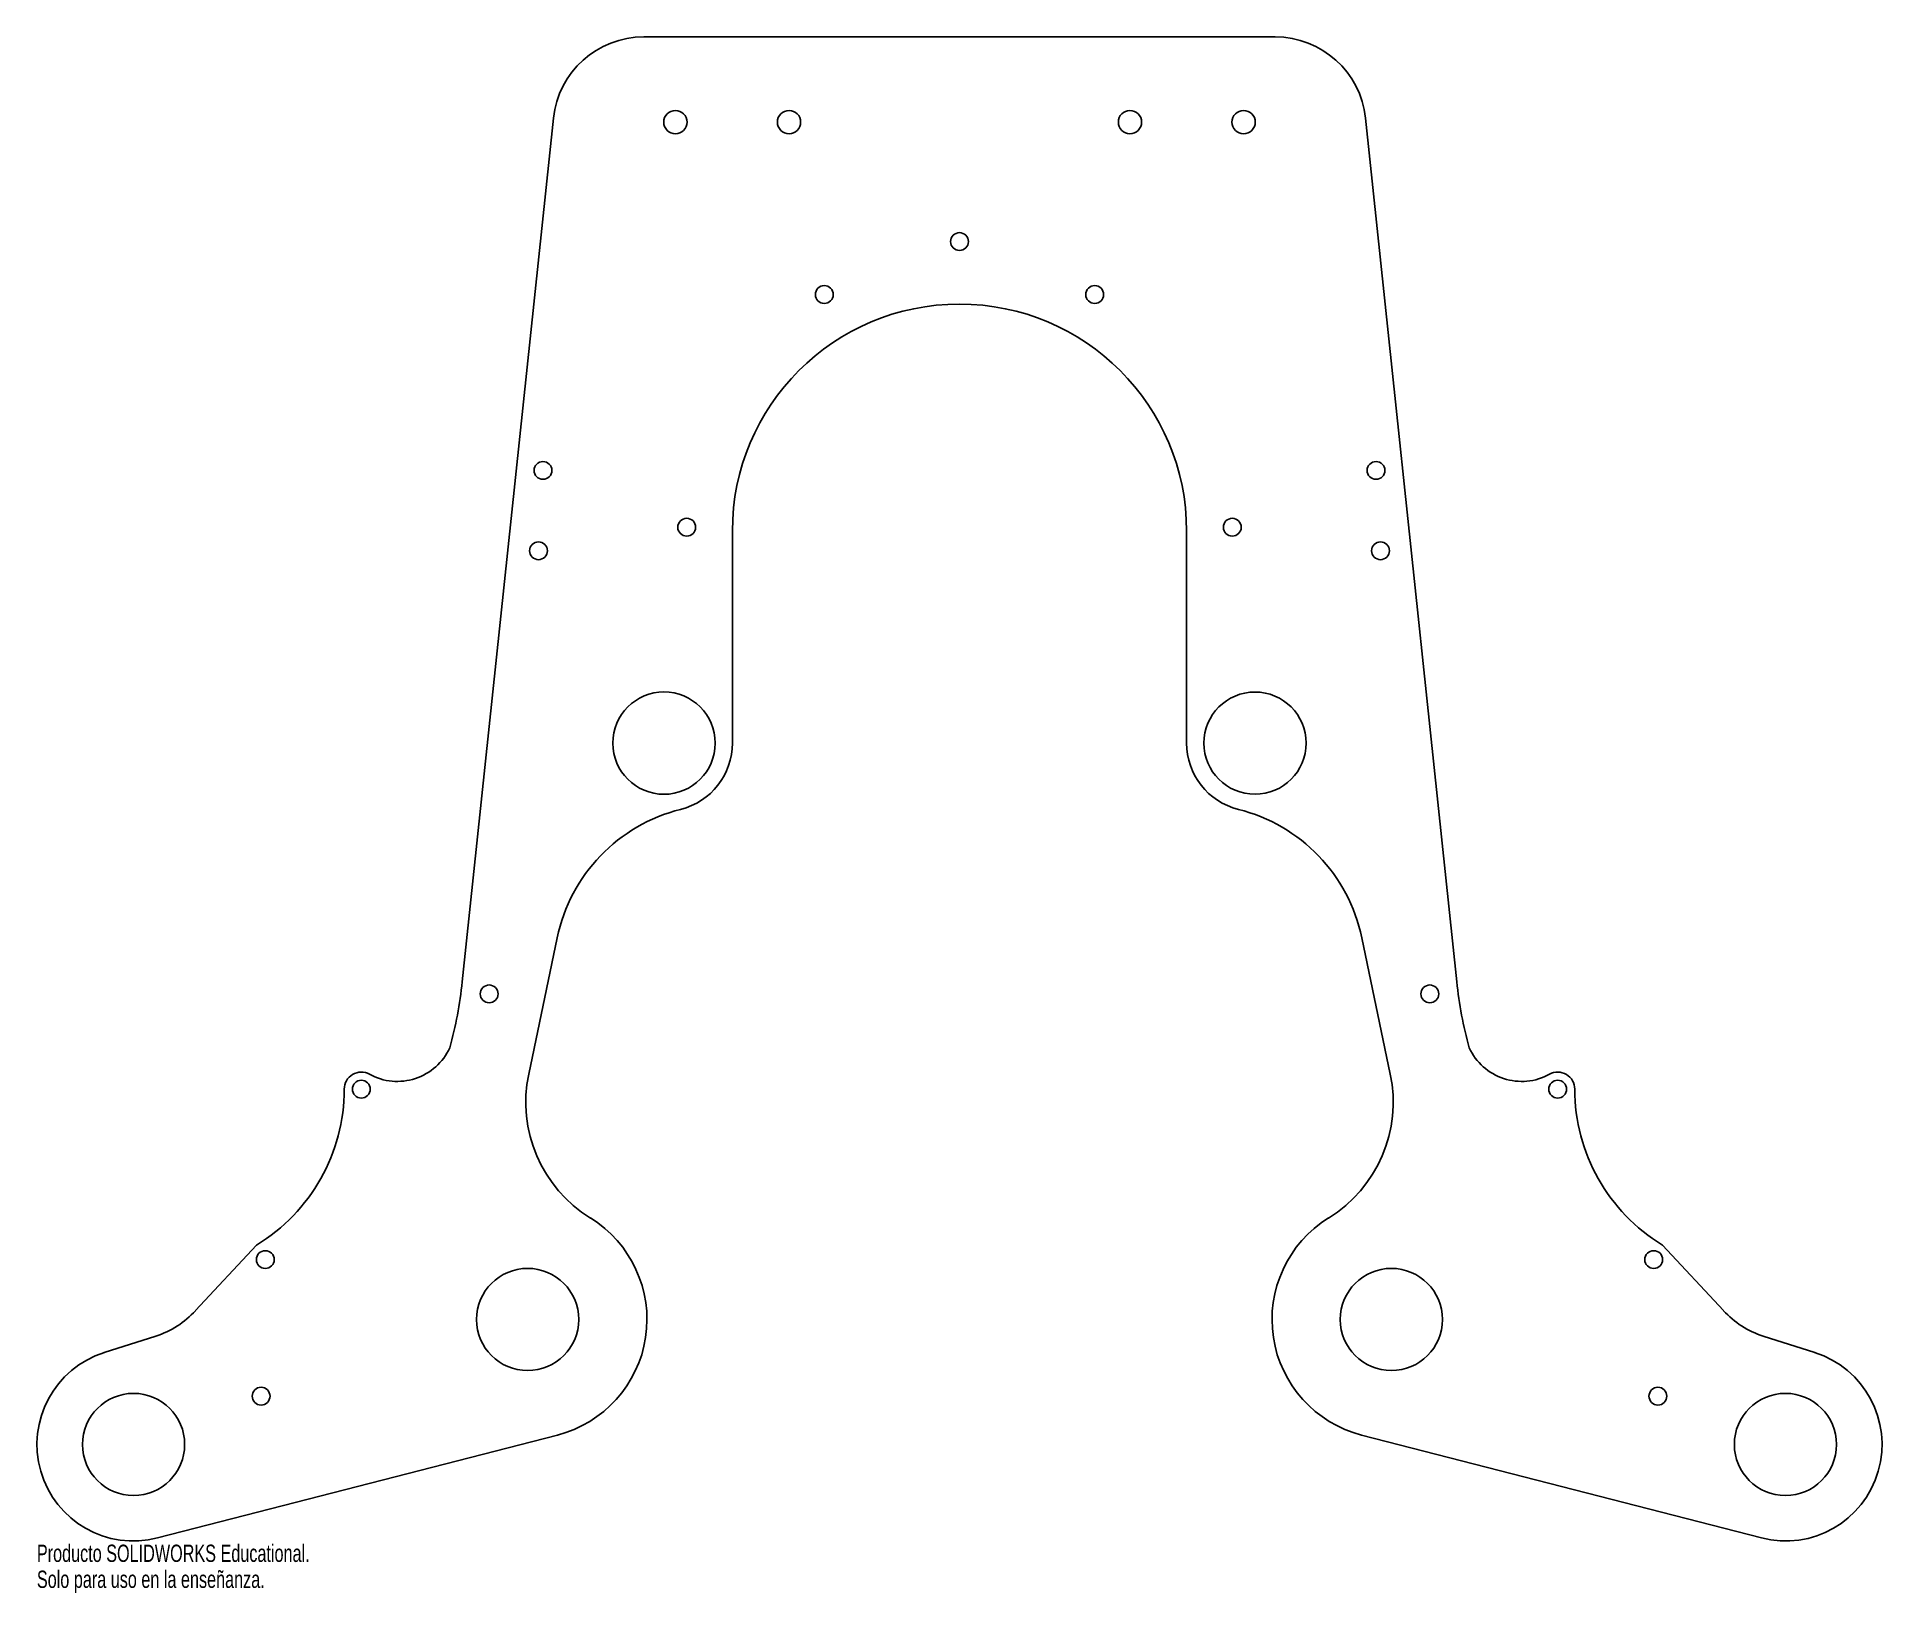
# Model space of a CAD drawing. Header units: inches. Extents: x -10.1 to 10.1, y -11.7 to 5.4.
import ezdxf

# ---------------------------------------------------------------- set-up
doc = ezdxf.new("R2010")
doc.units = ezdxf.units.IN
doc.header["$MEASUREMENT"] = 0
doc.styles.add('SLDTEXTSTYLE0', font='TXT', dxfattribs={"width": 0.7})

msp = doc.modelspace()

# ---------------------------------------------------------------- linework, layer by layer
at = {"color": 7, "linetype": 'Continuous', "lineweight": 25}
for p, q in [((-3.471, 5.438), (3.471, 5.438)), ((-5.469, -4.957), (-4.465, 4.543)), ((5.469, -4.957), (4.465, 4.543)), ((-2.498, -2.332), (-2.498, 0)), ((2.498, -2.332), (2.498, 0)), ((-4.425, -4.474), (-4.738, -5.974)), ((4.425, -4.474), (4.738, -5.974)), ((-8.402, -8.576), (-7.732, -7.854)), ((8.402, -8.576), (7.732, -7.854)), ((-9.406, -9.035), (-8.838, -8.855)), ((9.406, -9.035), (8.838, -8.855)), ((-4.423, -9.944), (-8.819, -11.076)), ((4.423, -9.944), (8.819, -11.076))]:
    msp.add_line(p, q, dxfattribs=at)
for centre, radius in [((-3.125, 4.5), 0.128), ((-1.875, 4.5), 0.128), ((1.875, 4.5), 0.128), ((3.125, 4.5), 0.128), ((0, 3.186), 0.098), ((-1.487, 2.603), 0.098), ((1.487, 2.603), 0.098), ((-4.581, 0.668), 0.098), ((4.581, 0.668), 0.098), ((-3, 0.043), 0.098), ((3, 0.043), 0.098), ((-4.63, -0.216), 0.098), ((4.63, -0.216), 0.098), ((-3.25, -2.332), 0.563), ((3.25, -2.332), 0.562), ((-5.173, -5.091), 0.098), ((5.173, -5.091), 0.098), ((-6.579, -6.139), 0.098), ((6.579, -6.139), 0.098), ((-7.635, -8.014), 0.098), ((-4.75, -8.673), 0.562), ((4.75, -8.673), 0.562), ((7.635, -8.014), 0.098), ((-9.084, -10.048), 0.562), ((-7.681, -9.517), 0.098), ((7.681, -9.517), 0.098), ((9.084, -10.048), 0.562)]:
    msp.add_circle(centre, radius, dxfattribs=at)
for centre, radius, start, end in [((-3.471, 4.438), 1, 90, 173.9685), ((3.471, 4.438), 1, 6.0315, 89.972), ((0, 0), 2.498, 0, 180), ((-3.25, -2.332), 0.752, 284.0964, 0), ((3.25, -2.332), 0.752, 180, 255.9036), ((-2.617, -4.852), 1.847, 104.0964, 168.1793), ((2.617, -4.852), 1.847, 11.8207, 75.9036), ((-9.944, -4.485), 4.5, 344.5406, 353.9685), ((9.944, -4.485), 4.5, 186.0315, 195.4594), ((-6.183, -5.42), 0.634, 241.1609, 335.3677), ((6.183, -5.42), 0.634, 204.6323, 298.8391), ((-6.579, -6.139), 0.188, 61.1609, 180.0681), ((-3.27, -6.281), 1.5, 168.1793, 238.2565), ((3.27, -6.281), 1.5, 301.7435, 11.8207), ((6.579, -6.139), 0.188, 359.9319, 118.8391), ((-8.767, -6.142), 2, 301.1431, 0.0681), ((8.767, -6.142), 2, 179.9319, 238.8569), ((-4.75, -8.673), 1.313, 284.449, 58.2565), ((4.75, -8.673), 1.313, 121.7435, 255.551), ((-9.141, -7.902), 1, 287.6007, 317.5946), ((9.141, -7.902), 1, 222.4054, 252.3993), ((-9.084, -10.048), 1.062, 107.6007, 284.449), ((9.084, -10.048), 1.062, 255.551, 72.3993)]:
    msp.add_arc(centre, radius, start, end, dxfattribs=at)

# ---------------------------------------------------------------- texts
at = {"color": 7, "linetype": 'Continuous', "char_height": 0.1903, "attachment_point": 1, "style": 'SLDTEXTSTYLE0'}
for s, insert in [('Producto SOLIDWORKS Educational.', (-10.147, -11.15)), ('Solo para uso en la enseñanza.', (-10.147, -11.436))]:
    msp.add_mtext(s, dxfattribs=dict(at, insert=insert))

doc.saveas('drawing.dxf')
